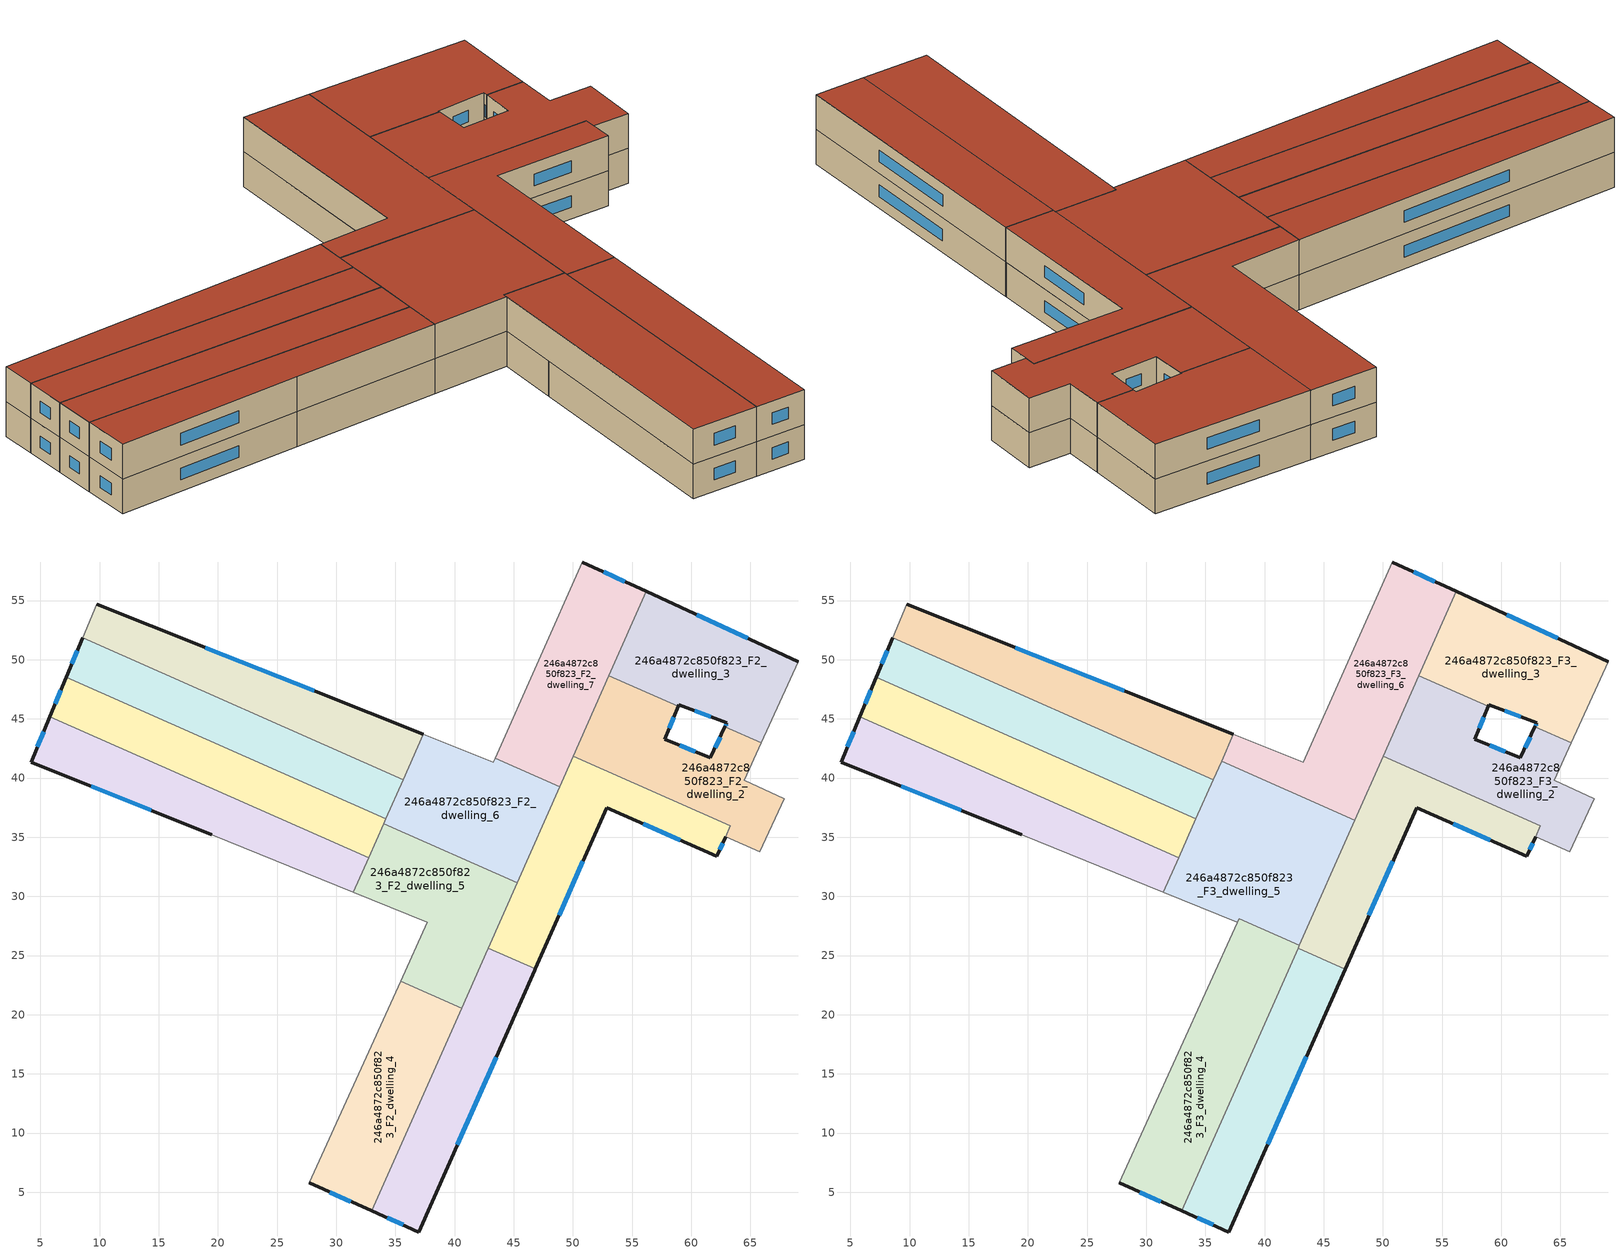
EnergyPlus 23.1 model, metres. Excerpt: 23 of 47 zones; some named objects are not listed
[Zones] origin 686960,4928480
246a4872c850f823_F2_dwelling_0
 floor to 246a4872c850f823_F1_dwelling_0 (EU_floor_Construction): 46.81,23.87 46.77,23.78 36.96,1.64 33,3.42 42.8,25.54 42.84,25.63 z6
 wall outside (EU_wall_Construction): 33,3.42 36.96,1.64 46.77,23.78 46.81,23.87 z6:9
 wall to 246a4872c850f823_F2_dwelling_1 (EU_wall_Construction): 46.81,23.87 42.84,25.63 z6:9
 wall to 246a4872c850f823_F2_dwelling_4 (EU_wall_Construction): 40.58,20.54 33,3.42 z6:9
 wall to 246a4872c850f823_F2_dwelling_5 (EU_wall_Construction): 42.84,25.63 42.8,25.54 40.58,20.54 z6:9
 window (EU_Window_Construction): 40.23,9.02 43.5,16.4 / 34.32,2.83 35.64,2.23 z7:8
246a4872c850f823_F2_dwelling_1
 floor to 246a4872c850f823_F1_dwelling_1 (EU_floor_Construction): 63.29,35.95 62.15,33.39 52.84,37.51 46.81,23.87 42.84,25.63 50.01,41.83 z6
 wall outside (EU_wall_Construction): 46.81,23.87 52.84,37.51 62.15,33.39 62.89,35.06 z6:9
 wall to 246a4872c850f823_F2_dwelling_2 (EU_wall_Construction): 63.28,35.95 50.01,41.83 / 62.89,35.06 63.29,35.95 z6:9
 wall to 246a4872c850f823_F2_dwelling_6 (EU_wall_Construction): 48.88,39.27 45.28,31.15 z6:9
 wall to 246a4872c850f823_F2_dwelling_5 (EU_wall_Construction): 45.28,31.15 42.84,25.63 z6:9
 wall to 246a4872c850f823_F2_dwelling_7 (EU_wall_Construction): 50.01,41.83 48.88,39.27 z6:9
 window (EU_Window_Construction): 55.95,36.14 59.05,34.76 / 48.82,28.42 50.83,32.97 / 62.4,33.95 62.65,34.5 z7:8
246a4872c850f823_F2_dwelling_10
 floor to 246a4872c850f823_F1_dwelling_10 (EU_floor_Construction): 35.66,39.88 34.2,36.57 7.19,48.53 8.57,51.88 z6
 wall outside (EU_wall_Construction): 8.57,51.88 7.19,48.53 z6:9
 wall to 246a4872c850f823_F2_dwelling_9 (EU_wall_Construction): 7.19,48.53 34.2,36.57 z6:9
 wall to 246a4872c850f823_F2_dwelling_11 (EU_wall_Construction): 35.66,39.88 8.57,51.88 z6:9
 wall to 246a4872c850f823_F2_dwelling_6 (EU_wall_Construction): 34.2,36.57 35.66,39.88 z6:9
 window (EU_Window_Construction): 8.11,50.76 7.65,49.65 z7:8
246a4872c850f823_F2_dwelling_11
 floor to 246a4872c850f823_F1_dwelling_11 (EU_floor_Construction): 37.36,43.7 35.66,39.88 8.57,51.88 9.73,54.68 z6
 wall outside (EU_wall_Construction): 37.36,43.7 9.73,54.68 z6:9
 wall adiabatic (EU_wall_Construction): 9.73,54.68 8.57,51.88 z6:9
 wall to 246a4872c850f823_F2_dwelling_6 (EU_wall_Construction): 35.66,39.88 37.36,43.7 z6:9
 window (EU_Window_Construction): 28.15,47.36 18.94,51.02 z7:8
246a4872c850f823_F2_dwelling_2
 floor to 246a4872c850f823_F1_dwelling_2 (EU_floor_Construction): 65.89,42.97 64.45,39.82 67.86,38.26 65.79,33.78 62.89,35.06 63.29,35.95 50.01,41.83 53.04,48.66 58.88,46.08 57.74,43.29 61.6,41.7 62.84,44.32 z6
 wall outside (EU_wall_Construction): 62.84,44.32 61.6,41.7 57.74,43.29 58.88,46.08 z6:9
 wall to 246a4872c850f823_F2_dwelling_3 (EU_wall_Construction): 58.88,46.08 53.04,48.66 / 65.89,42.97 62.84,44.32 z6:9
 wall adiabatic (EU_wall_Construction): 62.89,35.06 65.79,33.78 67.86,38.26 64.45,39.82 65.89,42.97 z6:9
 wall to 246a4872c850f823_F2_dwelling_7 (EU_wall_Construction): 53.04,48.66 50.01,41.83 z6:9
 window (EU_Window_Construction): 58.12,44.22 58.5,45.15 / 60.32,42.23 59.03,42.76 / 62.43,43.45 62.02,42.57 z7:8
246a4872c850f823_F2_dwelling_3
 floor to 246a4872c850f823_F1_dwelling_3 (EU_floor_Construction): 69.04,49.84 65.89,42.97 62.84,44.32 63.01,44.68 58.92,46.19 58.88,46.08 53.04,48.66 56.19,55.77 z6
 wall outside (EU_wall_Construction): 58.88,46.08 58.92,46.19 63.01,44.68 62.84,44.32 / 69.04,49.84 56.19,55.77 z6:9
 wall adiabatic (EU_wall_Construction): 65.89,42.97 69.04,49.84 z6:9
 wall to 246a4872c850f823_F2_dwelling_7 (EU_wall_Construction): 56.19,55.77 53.04,48.66 z6:9
 window (EU_Window_Construction): 62.96,44.56 62.9,44.44 / 60.29,45.69 61.65,45.18 / 64.76,51.82 60.47,53.79 z7:8
246a4872c850f823_F2_dwelling_4
 floor to 246a4872c850f823_F1_dwelling_4 (EU_floor_Construction): 40.58,20.54 33,3.42 27.69,5.79 35.43,22.82 z6
 wall outside (EU_wall_Construction): 27.69,5.79 33,3.42 z6:9
 wall adiabatic (EU_wall_Construction): 35.43,22.82 27.69,5.79 z6:9
 wall to 246a4872c850f823_F2_dwelling_5 (EU_wall_Construction): 40.58,20.54 35.43,22.82 z6:9
 window (EU_Window_Construction): 29.46,5 31.23,4.21 z7:8
246a4872c850f823_F2_dwelling_5
 floor to 246a4872c850f823_F1_dwelling_5 (EU_floor_Construction): 45.28,31.15 40.58,20.54 35.43,22.82 37.69,27.8 31.44,30.35 34.01,36.15 z6
 wall to 246a4872c850f823_F2_dwelling_6 (EU_wall_Construction): 45.28,31.15 34.01,36.15 z6:9
 wall adiabatic (EU_wall_Construction): 31.44,30.35 37.69,27.8 35.43,22.82 z6:9
 wall to 246a4872c850f823_F2_dwelling_8 (EU_wall_Construction): 32.73,33.25 31.44,30.35 z6:9
 wall to 246a4872c850f823_F2_dwelling_9 (EU_wall_Construction): 34.01,36.15 32.73,33.25 z6:9
246a4872c850f823_F2_dwelling_6
 floor to 246a4872c850f823_F1_dwelling_6 (EU_floor_Construction): 48.88,39.27 45.28,31.15 34.01,36.15 37.36,43.7 43.26,41.35 43.41,41.69 z6
 wall to 246a4872c850f823_F2_dwelling_7 (EU_wall_Construction): 48.88,39.27 43.41,41.69 z6:9
 wall adiabatic (EU_wall_Construction): 43.41,41.69 43.26,41.35 37.36,43.7 z6:9
 wall to 246a4872c850f823_F2_dwelling_9 (EU_wall_Construction): 34.2,36.57 34.01,36.15 z6:9
246a4872c850f823_F2_dwelling_7
 floor to 246a4872c850f823_F1_dwelling_7 (EU_floor_Construction): 56.19,55.77 48.88,39.27 43.41,41.69 50.79,58.26 z6
 wall outside (EU_wall_Construction): 56.19,55.77 50.79,58.26 z6:9
 wall adiabatic (EU_wall_Construction): 50.79,58.26 43.41,41.69 z6:9
 window (EU_Window_Construction): 54.39,56.6 52.59,57.43 z7:8
246a4872c850f823_F2_dwelling_8
 floor to 246a4872c850f823_F1_dwelling_8 (EU_floor_Construction): 32.73,33.25 31.44,30.35 19.45,35.23 4.21,41.35 5.8,45.18 z6
 wall outside (EU_wall_Construction): 5.8,45.18 4.21,41.35 19.45,35.23 z6:9
 wall adiabatic (EU_wall_Construction): 19.45,35.23 31.44,30.35 z6:9
 wall to 246a4872c850f823_F2_dwelling_9 (EU_wall_Construction): 32.73,33.25 5.8,45.18 z6:9
 window (EU_Window_Construction): 9.29,39.31 14.37,37.27 / 5.27,43.9 4.74,42.63 z7:8
246a4872c850f823_F2_dwelling_9
 floor to 246a4872c850f823_F1_dwelling_9 (EU_floor_Construction): 34.2,36.57 32.73,33.25 5.8,45.18 7.19,48.53 z6
 wall outside (EU_wall_Construction): 7.19,48.53 5.8,45.18 z6:9
 window (EU_Window_Construction): 6.73,47.42 6.26,46.3 z7:8
246a4872c850f823_F3_dwelling_0
 floor to 246a4872c850f823_F2_dwelling_0 (EU_floor_Construction): 46.8,23.86 46.77,23.78 36.96,1.64 33,3.42 42.8,25.54 42.83,25.62 z9
 wall outside (EU_wall_Construction): 33,3.42 36.96,1.64 46.8,23.86 z9:12
 wall to 246a4872c850f823_F3_dwelling_1 (EU_wall_Construction): 46.8,23.86 42.83,25.62 z9:12
 wall to 246a4872c850f823_F3_dwelling_4 (EU_wall_Construction): 42.83,25.62 33,3.42 z9:12
 window (EU_Window_Construction): 34.32,2.83 35.64,2.23 / 40.24,9.05 43.52,16.46 z10:11
 roof outside (EU_roof_Construction): 36.96,1.64 46.8,23.86 42.83,25.62 33,3.42 z12
246a4872c850f823_F3_dwelling_1
 floor to 246a4872c850f823_F2_dwelling_1 (EU_floor_Construction): 63.28,35.95 62.15,33.39 52.84,37.51 46.81,23.87 42.84,25.63 50.01,41.83 z9
 floor to 246a4872c850f823_F2_dwelling_0 (EU_floor_Construction): 46.81,23.87 46.8,23.86 42.83,25.62 42.84,25.63 z9
 wall outside (EU_wall_Construction): 46.8,23.86 52.84,37.51 62.15,33.39 62.89,35.06 z9:12
 wall to 246a4872c850f823_F3_dwelling_2 (EU_wall_Construction): 63.28,35.95 50.01,41.83 / 62.89,35.06 63.29,35.95 z9:12
 wall to 246a4872c850f823_F3_dwelling_5 (EU_wall_Construction): 47.63,36.45 42.94,25.86 z9:12
 wall to 246a4872c850f823_F3_dwelling_4 (EU_wall_Construction): 42.94,25.86 42.83,25.62 z9:12
 wall to 246a4872c850f823_F3_dwelling_6 (EU_wall_Construction): 50.01,41.83 47.63,36.45 z9:12
 window (EU_Window_Construction): 55.95,36.14 59.05,34.76 / 48.82,28.41 50.83,32.96 / 62.4,33.95 62.65,34.5 z10:11
 roof outside (EU_roof_Construction): 62.15,33.39 63.29,35.95 50.01,41.83 42.83,25.62 46.8,23.86 52.84,37.51 z12
246a4872c850f823_F3_dwelling_10
 floor to 246a4872c850f823_F2_dwelling_11 (EU_floor_Construction): 37.36,43.7 35.66,39.88 8.57,51.88 9.73,54.68 z9
 wall outside (EU_wall_Construction): 37.36,43.7 9.73,54.68 z9:12
 wall to 246a4872c850f823_F3_dwelling_9 (EU_wall_Construction): 8.57,51.88 35.66,39.88 z9:12
 wall adiabatic (EU_wall_Construction): 9.73,54.68 8.57,51.88 z9:12
 wall to 246a4872c850f823_F3_dwelling_6 (EU_wall_Construction): 36.35,41.44 37.36,43.7 z9:12
 wall to 246a4872c850f823_F3_dwelling_5 (EU_wall_Construction): 35.66,39.88 36.35,41.44 z9:12
 window (EU_Window_Construction): 28.15,47.36 18.94,51.02 z10:11
 roof outside (EU_roof_Construction): 35.66,39.88 37.36,43.7 9.73,54.68 8.57,51.88 z12
246a4872c850f823_F3_dwelling_2
 floor to 246a4872c850f823_F2_dwelling_2 (EU_floor_Construction): 65.89,42.97 64.45,39.82 67.86,38.26 65.79,33.78 62.89,35.06 63.29,35.95 50.01,41.83 53.04,48.66 58.88,46.08 57.74,43.29 61.6,41.7 62.84,44.32 z9
 wall outside (EU_wall_Construction): 62.84,44.32 61.6,41.7 57.74,43.29 58.88,46.08 z9:12
 wall to 246a4872c850f823_F3_dwelling_3 (EU_wall_Construction): 58.88,46.08 53.04,48.66 / 65.89,42.97 62.84,44.32 z9:12
 wall adiabatic (EU_wall_Construction): 62.89,35.06 65.79,33.78 67.86,38.26 64.45,39.82 65.89,42.97 z9:12
 wall to 246a4872c850f823_F3_dwelling_6 (EU_wall_Construction): 53.04,48.66 50.01,41.83 z9:12
 window (EU_Window_Construction): 58.12,44.22 58.5,45.15 / 60.32,42.23 59.03,42.76 / 62.43,43.45 62.02,42.57 z10:11
 roof outside (EU_roof_Construction): 65.79,33.78 67.86,38.26 64.45,39.82 65.89,42.97 62.84,44.32 61.6,41.7 57.74,43.29 58.88,46.08 53.04,48.66 50.01,41.83 63.29,35.95 62.89,35.06 z12
246a4872c850f823_F3_dwelling_3
 floor to 246a4872c850f823_F2_dwelling_3 (EU_floor_Construction): 69.04,49.84 65.89,42.97 62.84,44.32 63.01,44.68 58.92,46.19 58.88,46.08 53.04,48.66 56.19,55.77 z9
 wall outside (EU_wall_Construction): 58.88,46.08 58.92,46.19 63.01,44.68 62.84,44.32 / 69.04,49.84 56.19,55.77 z9:12
 wall adiabatic (EU_wall_Construction): 65.89,42.97 69.04,49.84 z9:12
 wall to 246a4872c850f823_F3_dwelling_6 (EU_wall_Construction): 56.19,55.77 53.04,48.66 z9:12
 window (EU_Window_Construction): 62.96,44.56 62.9,44.44 / 60.29,45.69 61.65,45.18 / 64.76,51.82 60.47,53.79 z10:11
 roof outside (EU_roof_Construction): 65.89,42.97 69.04,49.84 56.19,55.77 53.04,48.66 58.88,46.08 58.92,46.19 63.01,44.68 62.84,44.32 z12
246a4872c850f823_F3_dwelling_4
 floor to 246a4872c850f823_F2_dwelling_4 (EU_floor_Construction): 40.58,20.54 33,3.42 27.69,5.79 35.43,22.82 z9
 floor to 246a4872c850f823_F2_dwelling_5 (EU_floor_Construction): 42.94,25.86 40.58,20.54 35.43,22.82 37.84,28.12 z9
 wall outside (EU_wall_Construction): 27.69,5.79 33,3.42 z9:12
 wall adiabatic (EU_wall_Construction): 37.69,27.8 27.69,5.79 z9:12
 wall to 246a4872c850f823_F3_dwelling_5 (EU_wall_Construction): 42.94,25.86 37.84,28.12 37.69,27.8 z9:12
 window (EU_Window_Construction): 29.46,5 31.23,4.21 z10:11
 roof outside (EU_roof_Construction): 33,3.42 42.94,25.86 37.84,28.12 27.69,5.79 z12
246a4872c850f823_F3_dwelling_5
 floor to 246a4872c850f823_F2_dwelling_5 (EU_floor_Construction): 45.28,31.15 42.94,25.86 37.84,28.12 37.69,27.8 31.44,30.35 34.01,36.15 z9
 floor to 246a4872c850f823_F2_dwelling_6 (EU_floor_Construction): 47.63,36.45 45.28,31.15 34.01,36.15 36.35,41.44 z9
 wall to 246a4872c850f823_F3_dwelling_6 (EU_wall_Construction): 47.63,36.45 36.35,41.44 z9:12
 wall adiabatic (EU_wall_Construction): 31.44,30.35 37.69,27.8 z9:12
 wall to 246a4872c850f823_F3_dwelling_8 (EU_wall_Construction): 34.2,36.57 32.73,33.25 z9:12
 wall to 246a4872c850f823_F3_dwelling_7 (EU_wall_Construction): 32.73,33.25 31.44,30.35 z9:12
 wall to 246a4872c850f823_F3_dwelling_9 (EU_wall_Construction): 35.66,39.88 34.2,36.57 z9:12
 roof outside (EU_roof_Construction): 42.94,25.86 47.63,36.45 36.35,41.44 31.44,30.35 37.69,27.8 37.84,28.12 z12
246a4872c850f823_F3_dwelling_6
 floor to 246a4872c850f823_F2_dwelling_6 (EU_floor_Construction): 48.88,39.27 47.63,36.45 36.35,41.44 37.36,43.7 43.26,41.35 43.41,41.69 z9
 floor to 246a4872c850f823_F2_dwelling_7 (EU_floor_Construction): 56.19,55.77 52.87,48.28 53.04,48.66 48.88,39.27 43.41,41.69 50.79,58.26 z9
 wall outside (EU_wall_Construction): 56.19,55.77 50.79,58.26 z9:12
 wall adiabatic (EU_wall_Construction): 50.79,58.26 43.26,41.35 37.36,43.7 z9:12
 window (EU_Window_Construction): 54.39,56.6 52.59,57.43 z10:11
 roof outside (EU_roof_Construction): 47.63,36.45 56.19,55.77 50.79,58.26 43.26,41.35 37.36,43.7 36.35,41.44 z12
246a4872c850f823_F3_dwelling_7
 floor to 246a4872c850f823_F2_dwelling_8 (EU_floor_Construction): 32.73,33.25 31.44,30.35 19.45,35.23 4.21,41.35 5.8,45.18 z9
 wall outside (EU_wall_Construction): 5.8,45.18 4.21,41.35 19.45,35.23 z9:12
 wall adiabatic (EU_wall_Construction): 19.45,35.23 31.44,30.35 z9:12
 wall to 246a4872c850f823_F3_dwelling_8 (EU_wall_Construction): 32.73,33.25 5.8,45.18 z9:12
 window (EU_Window_Construction): 9.29,39.31 14.37,37.27 / 5.27,43.9 4.74,42.63 z10:11
 roof outside (EU_roof_Construction): 31.44,30.35 32.73,33.25 5.8,45.18 4.21,41.35 19.45,35.23 z12
246a4872c850f823_F3_dwelling_8
 floor to 246a4872c850f823_F2_dwelling_9 (EU_floor_Construction): 34.2,36.57 32.73,33.25 5.8,45.18 7.19,48.53 z9
 wall outside (EU_wall_Construction): 7.19,48.53 5.8,45.18 z9:12
 wall to 246a4872c850f823_F3_dwelling_9 (EU_wall_Construction): 34.2,36.57 7.19,48.53 z9:12
 window (EU_Window_Construction): 6.73,47.42 6.26,46.3 z10:11
 roof outside (EU_roof_Construction): 32.73,33.25 34.2,36.57 7.19,48.53 5.8,45.18 z12
246a4872c850f823_F3_dwelling_9
 floor to 246a4872c850f823_F2_dwelling_10 (EU_floor_Construction): 35.66,39.88 34.2,36.57 7.19,48.53 8.57,51.88 z9
 wall outside (EU_wall_Construction): 8.57,51.88 7.19,48.53 z9:12
 window (EU_Window_Construction): 8.11,50.76 7.65,49.65 z10:11
 roof outside (EU_roof_Construction): 34.2,36.57 35.66,39.88 8.57,51.88 7.19,48.53 z12
[Building]
EU S2 Campaign: North Axis=0; Terrain=City; Solar Distribution=FullExterior
[Site:Location]
Bologna: Latitude=44.5; Longitude=11.25; Time Zone=1; Elevation=37
[SizingPeriod:WeatherFileDays]
AnnualSizingPeriod: Begin Month=1; Begin Day of Month=1; End Month=12; End Day of Month=31; Day of Week for Start Day=Monday; Use Weather File Daylight Saving Period=No; Use Weather File Rain and Snow Indicators=No
[MATERIAL]
EU_InternalMass_Material: Roughness=MediumRough; Thickness=0.1; Conductivity=1; Density=1800; Specific Heat=900; Thermal Absorptance=0.9; Solar Absorptance=0.7; Visible Absorptance=0.7
[MATERIAL:NOMASS] Roughness=MediumRough; Thermal Absorptance=0.9; Solar Absorptance=0.7; Visible Absorptance=0.7
Name | Thermal Resistance
EU_wall_NoMass | 0.937881
EU_roof_NoMass | 0.548572
EU_floor_NoMass | 0.71348
[WINDOWMATERIAL:SIMPLEGLAZINGSYSTEM]
EU_Window_SimpleGlazing: UFactor=4.25633; Solar Heat Gain Coefficient=0.85; Visible Transmittance=0.85
[CONSTRUCTION]
EU_wall_Construction: EU_wall_NoMass
EU_roof_Construction: EU_roof_NoMass
EU_floor_Construction: EU_floor_NoMass
EU_Window_Construction: EU_Window_SimpleGlazing
EU_InternalMass_Construction: EU_InternalMass_Material
[ZONE] Type=1; Multiplier=1; Ceiling Height=autocalculate; Floor Area=autocalculate; Part of Total Floor Area=Yes
Name | Volume
246a4872c850f823_F2_dwelling_0 | 316.768
246a4872c850f823_F3_dwelling_0 | 316.632
246a4872c850f823_F2_dwelling_1 | 316.259
246a4872c850f823_F3_dwelling_1 | 316.427
246a4872c850f823_F2_dwelling_10; 246a4872c850f823_F3_dwelling_9 | 321.198
246a4872c850f823_F3_dwelling_10; 246a4872c850f823_F2_dwelling_11 | 321.113
246a4872c850f823_F2_dwelling_2; 246a4872c850f823_F3_dwelling_2 | 330.417
246a4872c850f823_F2_dwelling_3; 246a4872c850f823_F3_dwelling_3 | 321.135
246a4872c850f823_F2_dwelling_4 | 321.19
246a4872c850f823_F3_dwelling_4 | 419.082
246a4872c850f823_F2_dwelling_5 | 321.161
246a4872c850f823_F3_dwelling_5 | 437.331
246a4872c850f823_F2_dwelling_6 | 318.931
246a4872c850f823_F3_dwelling_6 | 428.268
246a4872c850f823_F2_dwelling_7 | 323.459
246a4872c850f823_F3_dwelling_7; 246a4872c850f823_F2_dwelling_8 | 321.151
246a4872c850f823_F3_dwelling_8; 246a4872c850f823_F2_dwelling_9 | 321.112
[INTERNALMASS] Construction=EU_InternalMass_Construction
Name | Zone or ZoneList | Surface Area
246a4872c850f823_F2_dwelling_0_EU_InternalMass | 246a4872c850f823_F2_dwelling_0 | 105.59
246a4872c850f823_F2_dwelling_1_EU_InternalMass | 246a4872c850f823_F2_dwelling_1 | 105.419
246a4872c850f823_F2_dwelling_2_EU_InternalMass | 246a4872c850f823_F2_dwelling_2 | 110.139
246a4872c850f823_F2_dwelling_3_EU_InternalMass | 246a4872c850f823_F2_dwelling_3 | 107.045
246a4872c850f823_F2_dwelling_4_EU_InternalMass | 246a4872c850f823_F2_dwelling_4 | 107.063
246a4872c850f823_F2_dwelling_5_EU_InternalMass | 246a4872c850f823_F2_dwelling_5 | 107.054
246a4872c850f823_F2_dwelling_6_EU_InternalMass | 246a4872c850f823_F2_dwelling_6 | 106.31
246a4872c850f823_F2_dwelling_7_EU_InternalMass | 246a4872c850f823_F2_dwelling_7 | 107.82
246a4872c850f823_F2_dwelling_8_EU_InternalMass | 246a4872c850f823_F2_dwelling_8 | 107.05
246a4872c850f823_F2_dwelling_9_EU_InternalMass | 246a4872c850f823_F2_dwelling_9 | 107.038
246a4872c850f823_F2_dwelling_10_EU_InternalMass | 246a4872c850f823_F2_dwelling_10 | 107.066
246a4872c850f823_F2_dwelling_11_EU_InternalMass | 246a4872c850f823_F2_dwelling_11 | 107.038
246a4872c850f823_F3_dwelling_0_EU_InternalMass | 246a4872c850f823_F3_dwelling_0 | 105.533
246a4872c850f823_F3_dwelling_1_EU_InternalMass | 246a4872c850f823_F3_dwelling_1 | 105.478
246a4872c850f823_F3_dwelling_2_EU_InternalMass | 246a4872c850f823_F3_dwelling_2 | 110.139
246a4872c850f823_F3_dwelling_3_EU_InternalMass | 246a4872c850f823_F3_dwelling_3 | 107.045
246a4872c850f823_F3_dwelling_4_EU_InternalMass | 246a4872c850f823_F3_dwelling_4 | 139.692
246a4872c850f823_F3_dwelling_5_EU_InternalMass | 246a4872c850f823_F3_dwelling_5 | 145.778
246a4872c850f823_F3_dwelling_6_EU_InternalMass | 246a4872c850f823_F3_dwelling_6 | 142.756
246a4872c850f823_F3_dwelling_7_EU_InternalMass | 246a4872c850f823_F3_dwelling_7 | 107.05
246a4872c850f823_F3_dwelling_8_EU_InternalMass | 246a4872c850f823_F3_dwelling_8 | 107.038
246a4872c850f823_F3_dwelling_9_EU_InternalMass | 246a4872c850f823_F3_dwelling_9 | 107.066
246a4872c850f823_F3_dwelling_10_EU_InternalMass | 246a4872c850f823_F3_dwelling_10 | 107.038
[OTHEREQUIPMENT] Fuel Type=Electricity; Design Level Calculation Method=Watts/Area; Power per Zone Floor Area=1; Fraction Latent=0; Fraction Radiant=0; Fraction Lost=0; Carbon Dioxide Generation Rate=0; EndUse Subcategory=EU_Step8_InternalGains
Name | Zone or ZoneList or Space or SpaceList | Schedule
EU_Step8_InternalGain_246a4872c850f823_F2_dwelling_0_f000 | 246a4872c850f823_F2_dwelling_0 | EU_Step8_GainSchedule_246a4872c850f823_F2_dwelling_0_f000
EU_Step8_InternalGain_246a4872c850f823_F2_dwelling_1_f000 | 246a4872c850f823_F2_dwelling_1 | EU_Step8_GainSchedule_246a4872c850f823_F2_dwelling_1_f000
EU_Step8_InternalGain_246a4872c850f823_F2_dwelling_2_f000 | 246a4872c850f823_F2_dwelling_2 | EU_Step8_GainSchedule_246a4872c850f823_F2_dwelling_2_f000
EU_Step8_InternalGain_246a4872c850f823_F2_dwelling_3_f000 | 246a4872c850f823_F2_dwelling_3 | EU_Step8_GainSchedule_246a4872c850f823_F2_dwelling_3_f000
EU_Step8_InternalGain_246a4872c850f823_F2_dwelling_4_f000 | 246a4872c850f823_F2_dwelling_4 | EU_Step8_GainSchedule_246a4872c850f823_F2_dwelling_4_f000
EU_Step8_InternalGain_246a4872c850f823_F2_dwelling_5_f000 | 246a4872c850f823_F2_dwelling_5 | EU_Step8_GainSchedule_246a4872c850f823_F2_dwelling_5_f000
EU_Step8_InternalGain_246a4872c850f823_F2_dwelling_6_f000 | 246a4872c850f823_F2_dwelling_6 | EU_Step8_GainSchedule_246a4872c850f823_F2_dwelling_6_f000
EU_Step8_InternalGain_246a4872c850f823_F2_dwelling_7_f000 | 246a4872c850f823_F2_dwelling_7 | EU_Step8_GainSchedule_246a4872c850f823_F2_dwelling_7_f000
EU_Step8_InternalGain_246a4872c850f823_F2_dwelling_8_f000 | 246a4872c850f823_F2_dwelling_8 | EU_Step8_GainSchedule_246a4872c850f823_F2_dwelling_8_f000
EU_Step8_InternalGain_246a4872c850f823_F2_dwelling_9_f000 | 246a4872c850f823_F2_dwelling_9 | EU_Step8_GainSchedule_246a4872c850f823_F2_dwelling_9_f000
EU_Step8_InternalGain_246a4872c850f823_F2_dwelling_10_f000 | 246a4872c850f823_F2_dwelling_10 | EU_Step8_GainSchedule_246a4872c850f823_F2_dwelling_10_f000
EU_Step8_InternalGain_246a4872c850f823_F2_dwelling_11_f000 | 246a4872c850f823_F2_dwelling_11 | EU_Step8_GainSchedule_246a4872c850f823_F2_dwelling_11_f000
EU_Step8_InternalGain_246a4872c850f823_F3_dwelling_0_f000 | 246a4872c850f823_F3_dwelling_0 | EU_Step8_GainSchedule_246a4872c850f823_F3_dwelling_0_f000
EU_Step8_InternalGain_246a4872c850f823_F3_dwelling_1_f000 | 246a4872c850f823_F3_dwelling_1 | EU_Step8_GainSchedule_246a4872c850f823_F3_dwelling_1_f000
EU_Step8_InternalGain_246a4872c850f823_F3_dwelling_2_f000 | 246a4872c850f823_F3_dwelling_2 | EU_Step8_GainSchedule_246a4872c850f823_F3_dwelling_2_f000
EU_Step8_InternalGain_246a4872c850f823_F3_dwelling_3_f000 | 246a4872c850f823_F3_dwelling_3 | EU_Step8_GainSchedule_246a4872c850f823_F3_dwelling_3_f000
EU_Step8_InternalGain_246a4872c850f823_F3_dwelling_4_f000 | 246a4872c850f823_F3_dwelling_4 | EU_Step8_GainSchedule_246a4872c850f823_F3_dwelling_4_f000
EU_Step8_InternalGain_246a4872c850f823_F3_dwelling_5_f000 | 246a4872c850f823_F3_dwelling_5 | EU_Step8_GainSchedule_246a4872c850f823_F3_dwelling_5_f000
EU_Step8_InternalGain_246a4872c850f823_F3_dwelling_6_f000 | 246a4872c850f823_F3_dwelling_6 | EU_Step8_GainSchedule_246a4872c850f823_F3_dwelling_6_f000
EU_Step8_InternalGain_246a4872c850f823_F3_dwelling_7_f000 | 246a4872c850f823_F3_dwelling_7 | EU_Step8_GainSchedule_246a4872c850f823_F3_dwelling_7_f000
EU_Step8_InternalGain_246a4872c850f823_F3_dwelling_8_f000 | 246a4872c850f823_F3_dwelling_8 | EU_Step8_GainSchedule_246a4872c850f823_F3_dwelling_8_f000
EU_Step8_InternalGain_246a4872c850f823_F3_dwelling_9_f000 | 246a4872c850f823_F3_dwelling_9 | EU_Step8_GainSchedule_246a4872c850f823_F3_dwelling_9_f000
EU_Step8_InternalGain_246a4872c850f823_F3_dwelling_10_f000 | 246a4872c850f823_F3_dwelling_10 | EU_Step8_GainSchedule_246a4872c850f823_F3_dwelling_10_f000
[ZONEVENTILATION:DESIGNFLOWRATE] Schedule=EU_AlwaysOn; Design Flow Rate Calculation Method=AirChanges/Hour; Air Changes per Hour=0.687892; Ventilation Type=Natural; Fan Pressure Rise=0; Fan Total Efficiency=1; Constant Term Coefficient=1; Temperature Term Coefficient=0; Velocity Term Coefficient=0; Velocity Squared Term Coefficient=0; Minimum Indoor Temperature=-100; Maximum Indoor Temperature=100; Delta Temperature=-100; Minimum Outdoor Temperature=-100; Maximum Outdoor Temperature=100; Maximum Wind Speed=40
Name | Zone or ZoneList or Space or SpaceList
EU_ConstantAir_246a4872c850f823_F2_dwelling_0 | 246a4872c850f823_F2_dwelling_0
EU_ConstantAir_246a4872c850f823_F2_dwelling_1 | 246a4872c850f823_F2_dwelling_1
EU_ConstantAir_246a4872c850f823_F2_dwelling_2 | 246a4872c850f823_F2_dwelling_2
EU_ConstantAir_246a4872c850f823_F2_dwelling_3 | 246a4872c850f823_F2_dwelling_3
EU_ConstantAir_246a4872c850f823_F2_dwelling_4 | 246a4872c850f823_F2_dwelling_4
EU_ConstantAir_246a4872c850f823_F2_dwelling_5 | 246a4872c850f823_F2_dwelling_5
EU_ConstantAir_246a4872c850f823_F2_dwelling_6 | 246a4872c850f823_F2_dwelling_6
EU_ConstantAir_246a4872c850f823_F2_dwelling_7 | 246a4872c850f823_F2_dwelling_7
EU_ConstantAir_246a4872c850f823_F2_dwelling_8 | 246a4872c850f823_F2_dwelling_8
EU_ConstantAir_246a4872c850f823_F2_dwelling_9 | 246a4872c850f823_F2_dwelling_9
EU_ConstantAir_246a4872c850f823_F2_dwelling_10 | 246a4872c850f823_F2_dwelling_10
EU_ConstantAir_246a4872c850f823_F2_dwelling_11 | 246a4872c850f823_F2_dwelling_11
EU_ConstantAir_246a4872c850f823_F3_dwelling_0 | 246a4872c850f823_F3_dwelling_0
EU_ConstantAir_246a4872c850f823_F3_dwelling_1 | 246a4872c850f823_F3_dwelling_1
EU_ConstantAir_246a4872c850f823_F3_dwelling_2 | 246a4872c850f823_F3_dwelling_2
EU_ConstantAir_246a4872c850f823_F3_dwelling_3 | 246a4872c850f823_F3_dwelling_3
EU_ConstantAir_246a4872c850f823_F3_dwelling_4 | 246a4872c850f823_F3_dwelling_4
EU_ConstantAir_246a4872c850f823_F3_dwelling_5 | 246a4872c850f823_F3_dwelling_5
EU_ConstantAir_246a4872c850f823_F3_dwelling_6 | 246a4872c850f823_F3_dwelling_6
EU_ConstantAir_246a4872c850f823_F3_dwelling_7 | 246a4872c850f823_F3_dwelling_7
EU_ConstantAir_246a4872c850f823_F3_dwelling_8 | 246a4872c850f823_F3_dwelling_8
EU_ConstantAir_246a4872c850f823_F3_dwelling_9 | 246a4872c850f823_F3_dwelling_9
EU_ConstantAir_246a4872c850f823_F3_dwelling_10 | 246a4872c850f823_F3_dwelling_10
[HVACTEMPLATE:ZONE:IDEALLOADSAIRSYSTEM] System Availability Schedule=EU_AlwaysOn; Maximum Heating Supply Air Temperature=50; Minimum Cooling Supply Air Temperature=13; Maximum Heating Supply Air Humidity Ratio=0.0156; Minimum Cooling Supply Air Humidity Ratio=0.0077; Heating Limit=NoLimit; Cooling Limit=NoLimit; Heating Availability Schedule=EU_AlwaysOn; Cooling Availability Schedule=EU_CoolingOff; Dehumidification Control Type=ConstantSensibleHeatRatio; Cooling Sensible Heat Ratio=0.7; Dehumidification Setpoint=60; Humidification Control Type=None; Humidification Setpoint=30; Outdoor Air Method=None; Outdoor Air Flow Rate per Person=0.00944; Outdoor Air Flow Rate per Zone Floor Area=0; Outdoor Air Flow Rate per Zone=0; Demand Controlled Ventilation Type=None; Outdoor Air Economizer Type=NoEconomizer; Heat Recovery Type=None; Sensible Heat Recovery Effectiveness=0.7; Latent Heat Recovery Effectiveness=0.65
Name | Template Thermostat
246a4872c850f823_F2_dwelling_0 | EU_HeatOnly_246a4872c850f823_F2_dwelling_0
246a4872c850f823_F2_dwelling_1 | EU_HeatOnly_246a4872c850f823_F2_dwelling_1
246a4872c850f823_F2_dwelling_2 | EU_HeatOnly_246a4872c850f823_F2_dwelling_2
246a4872c850f823_F2_dwelling_3 | EU_HeatOnly_246a4872c850f823_F2_dwelling_3
246a4872c850f823_F2_dwelling_4 | EU_HeatOnly_246a4872c850f823_F2_dwelling_4
246a4872c850f823_F2_dwelling_5 | EU_HeatOnly_246a4872c850f823_F2_dwelling_5
246a4872c850f823_F2_dwelling_6 | EU_HeatOnly_246a4872c850f823_F2_dwelling_6
246a4872c850f823_F2_dwelling_7 | EU_HeatOnly_246a4872c850f823_F2_dwelling_7
246a4872c850f823_F2_dwelling_8 | EU_HeatOnly_246a4872c850f823_F2_dwelling_8
246a4872c850f823_F2_dwelling_9 | EU_HeatOnly_246a4872c850f823_F2_dwelling_9
246a4872c850f823_F2_dwelling_10 | EU_HeatOnly_246a4872c850f823_F2_dwelling_10
246a4872c850f823_F2_dwelling_11 | EU_HeatOnly_246a4872c850f823_F2_dwelling_11
246a4872c850f823_F3_dwelling_0 | EU_HeatOnly_246a4872c850f823_F3_dwelling_0
246a4872c850f823_F3_dwelling_1 | EU_HeatOnly_246a4872c850f823_F3_dwelling_1
246a4872c850f823_F3_dwelling_2 | EU_HeatOnly_246a4872c850f823_F3_dwelling_2
246a4872c850f823_F3_dwelling_3 | EU_HeatOnly_246a4872c850f823_F3_dwelling_3
246a4872c850f823_F3_dwelling_4 | EU_HeatOnly_246a4872c850f823_F3_dwelling_4
246a4872c850f823_F3_dwelling_5 | EU_HeatOnly_246a4872c850f823_F3_dwelling_5
246a4872c850f823_F3_dwelling_6 | EU_HeatOnly_246a4872c850f823_F3_dwelling_6
246a4872c850f823_F3_dwelling_7 | EU_HeatOnly_246a4872c850f823_F3_dwelling_7
246a4872c850f823_F3_dwelling_8 | EU_HeatOnly_246a4872c850f823_F3_dwelling_8
246a4872c850f823_F3_dwelling_9 | EU_HeatOnly_246a4872c850f823_F3_dwelling_9
246a4872c850f823_F3_dwelling_10 | EU_HeatOnly_246a4872c850f823_F3_dwelling_10
[SIZING:ZONE] Zone Cooling Design Supply Air Temperature Input Method=SupplyAirTemperature; Zone Cooling Design Supply Air Temperature=13; Zone Heating Design Supply Air Temperature Input Method=SupplyAirTemperature; Zone Heating Design Supply Air Temperature=50; Zone Cooling Design Supply Air Humidity Ratio=0.008; Zone Heating Design Supply Air Humidity Ratio=0.008; Cooling Design Air Flow Method=DesignDay; Cooling Design Air Flow Rate=0; Cooling Minimum Air Flow per Zone Floor Area=0.000762; Cooling Minimum Air Flow=0; Cooling Minimum Air Flow Fraction=0.2; Heating Design Air Flow Method=DesignDay; Heating Design Air Flow Rate=0; Heating Maximum Air Flow per Zone Floor Area=0.002032; Heating Maximum Air Flow=0.141576; Heating Maximum Air Flow Fraction=0.3; Account for Dedicated Outdoor Air System=No; Dedicated Outdoor Air System Control Strategy=NeutralSupplyAir; Dedicated Outdoor Air Low Setpoint Temperature for Design=autosize; Dedicated Outdoor Air High Setpoint Temperature for Design=autosize; Zone Load Sizing Method=Sensible Load Only No Latent Load; Zone Latent Cooling Design Supply Air Humidity Ratio Input Method=HumidityRatioDifference; Zone Cooling Design Supply Air Humidity Ratio Difference=0.005; Zone Latent Heating Design Supply Air Humidity Ratio Input Method=HumidityRatioDifference; Zone Humidification Design Supply Air Humidity Ratio Difference=0.005
246a4872c850f823_F2_dwelling_0; 246a4872c850f823_F2_dwelling_1; 246a4872c850f823_F2_dwelling_2; 246a4872c850f823_F2_dwelling_3; 246a4872c850f823_F2_dwelling_4; 246a4872c850f823_F2_dwelling_5; 246a4872c850f823_F2_dwelling_6; 246a4872c850f823_F2_dwelling_7; 246a4872c850f823_F2_dwelling_8; 246a4872c850f823_F2_dwelling_9; 246a4872c850f823_F2_dwelling_10; 246a4872c850f823_F2_dwelling_11; 246a4872c850f823_F3_dwelling_0; 246a4872c850f823_F3_dwelling_1; 246a4872c850f823_F3_dwelling_2; 246a4872c850f823_F3_dwelling_3; 246a4872c850f823_F3_dwelling_4; 246a4872c850f823_F3_dwelling_5; 246a4872c850f823_F3_dwelling_6; 246a4872c850f823_F3_dwelling_7; 246a4872c850f823_F3_dwelling_8; 246a4872c850f823_F3_dwelling_9; 246a4872c850f823_F3_dwelling_10
[SCHEDULE:CONSTANT]
Name | Hourly Value
EU_AlwaysOn | 1
EU_CoolingOff | 0
[SCHEDULE:FILE] Column Number=1; Rows to Skip at Top=0; Number of Hours of Data=8760; Column Separator=Comma; Interpolate to Timestep=No; Minutes per Item=60; Adjust Schedule for Daylight Savings=Yes
Name | File
EU_Step8_GainSchedule_246a4872c850f823_F2_dwelling_0_f000 | ../../schedules/246a4872c850f823/246a4872c850f823_F2_dwelling_0_f000_gain.csv
EU_Step8_GainSchedule_246a4872c850f823_F2_dwelling_1_f000 | ../../schedules/246a4872c850f823/246a4872c850f823_F2_dwelling_1_f000_gain.csv
EU_Step8_GainSchedule_246a4872c850f823_F2_dwelling_2_f000 | ../../schedules/246a4872c850f823/246a4872c850f823_F2_dwelling_2_f000_gain.csv
EU_Step8_GainSchedule_246a4872c850f823_F2_dwelling_3_f000 | ../../schedules/246a4872c850f823/246a4872c850f823_F2_dwelling_3_f000_gain.csv
EU_Step8_GainSchedule_246a4872c850f823_F2_dwelling_4_f000 | ../../schedules/246a4872c850f823/246a4872c850f823_F2_dwelling_4_f000_gain.csv
EU_Step8_GainSchedule_246a4872c850f823_F2_dwelling_5_f000 | ../../schedules/246a4872c850f823/246a4872c850f823_F2_dwelling_5_f000_gain.csv
EU_Step8_GainSchedule_246a4872c850f823_F2_dwelling_6_f000 | ../../schedules/246a4872c850f823/246a4872c850f823_F2_dwelling_6_f000_gain.csv
EU_Step8_GainSchedule_246a4872c850f823_F2_dwelling_7_f000 | ../../schedules/246a4872c850f823/246a4872c850f823_F2_dwelling_7_f000_gain.csv
EU_Step8_GainSchedule_246a4872c850f823_F2_dwelling_8_f000 | ../../schedules/246a4872c850f823/246a4872c850f823_F2_dwelling_8_f000_gain.csv
EU_Step8_GainSchedule_246a4872c850f823_F2_dwelling_9_f000 | ../../schedules/246a4872c850f823/246a4872c850f823_F2_dwelling_9_f000_gain.csv
EU_Step8_GainSchedule_246a4872c850f823_F2_dwelling_10_f000 | ../../schedules/246a4872c850f823/246a4872c850f823_F2_dwelling_10_f000_gain.csv
EU_Step8_GainSchedule_246a4872c850f823_F2_dwelling_11_f000 | ../../schedules/246a4872c850f823/246a4872c850f823_F2_dwelling_11_f000_gain.csv
EU_Step8_GainSchedule_246a4872c850f823_F3_dwelling_0_f000 | ../../schedules/246a4872c850f823/246a4872c850f823_F3_dwelling_0_f000_gain.csv
EU_Step8_GainSchedule_246a4872c850f823_F3_dwelling_1_f000 | ../../schedules/246a4872c850f823/246a4872c850f823_F3_dwelling_1_f000_gain.csv
EU_Step8_GainSchedule_246a4872c850f823_F3_dwelling_2_f000 | ../../schedules/246a4872c850f823/246a4872c850f823_F3_dwelling_2_f000_gain.csv
EU_Step8_GainSchedule_246a4872c850f823_F3_dwelling_3_f000 | ../../schedules/246a4872c850f823/246a4872c850f823_F3_dwelling_3_f000_gain.csv
EU_Step8_GainSchedule_246a4872c850f823_F3_dwelling_4_f000 | ../../schedules/246a4872c850f823/246a4872c850f823_F3_dwelling_4_f000_gain.csv
EU_Step8_GainSchedule_246a4872c850f823_F3_dwelling_5_f000 | ../../schedules/246a4872c850f823/246a4872c850f823_F3_dwelling_5_f000_gain.csv
EU_Step8_GainSchedule_246a4872c850f823_F3_dwelling_6_f000 | ../../schedules/246a4872c850f823/246a4872c850f823_F3_dwelling_6_f000_gain.csv
EU_Step8_GainSchedule_246a4872c850f823_F3_dwelling_7_f000 | ../../schedules/246a4872c850f823/246a4872c850f823_F3_dwelling_7_f000_gain.csv
EU_Step8_GainSchedule_246a4872c850f823_F3_dwelling_8_f000 | ../../schedules/246a4872c850f823/246a4872c850f823_F3_dwelling_8_f000_gain.csv
EU_Step8_GainSchedule_246a4872c850f823_F3_dwelling_9_f000 | ../../schedules/246a4872c850f823/246a4872c850f823_F3_dwelling_9_f000_gain.csv
EU_Step8_GainSchedule_246a4872c850f823_F3_dwelling_10_f000 | ../../schedules/246a4872c850f823/246a4872c850f823_F3_dwelling_10_f000_gain.csv
